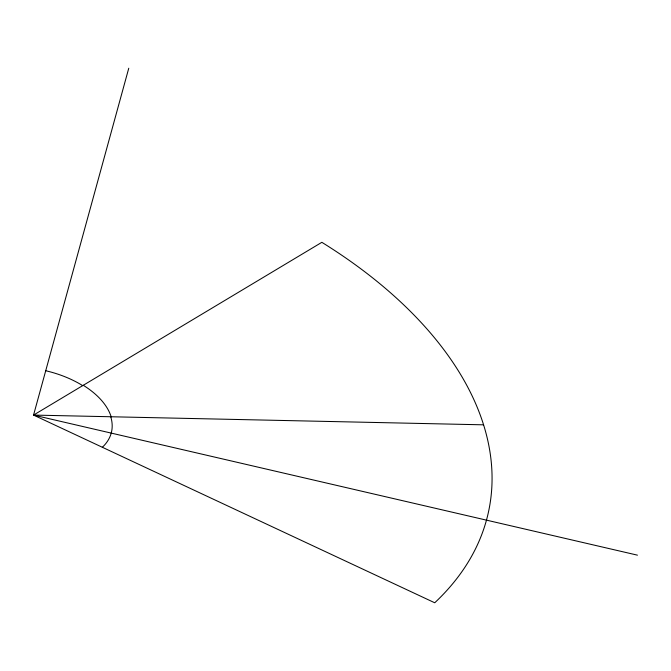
<?xml version="1.0" encoding="UTF-8"?>
<svg xmlns="http://www.w3.org/2000/svg" width="671" height="671" viewBox="0 0 671 671"><rect width="100%" height="100%" fill="white"/><g stroke="black" fill="none" stroke-linecap="round" stroke-linejoin="round"><path stroke-width="1.01" d="M637.45 555.16L33.55 415.081L321.854 242.315A465.137 269.448 11.9 0 1 434.733 602.776L33.55 415.081L128.765 68.224M33.55 415.081L483.581 424.827M45.72 370.736A79.295 45.938 11.9 0 1 82.701 385.632M110.732 416.758A79.774 46.207 11.9 0 1 102.353 447.272M83.263 385.288A80.21 46.467 11.9 0 1 111.151 416.766"/></g></svg>
